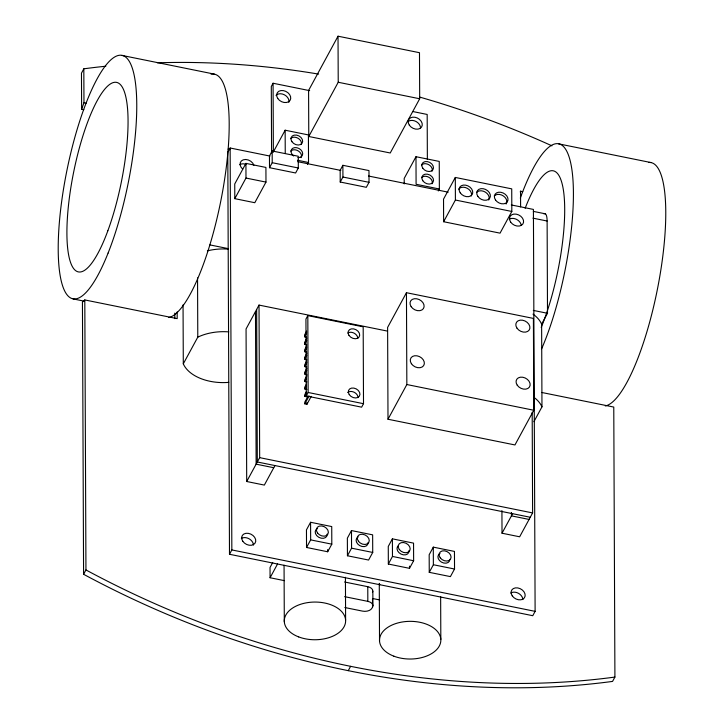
<?xml version="1.0" encoding="UTF-8"?>
<svg xmlns="http://www.w3.org/2000/svg" width="724" height="724" viewBox="0 0 724 724"><rect width="100%" height="100%" fill="white"/><g stroke="black" fill="none" stroke-linecap="round" stroke-linejoin="round"><path stroke-width="1.09" d="M83.821 109.695L81.622 109.252L83.966 102.763L83.821 68.816A743.593 556.059 28.5 0 1 105.831 66.219M520.248 191.978L520.538 191.19L522.737 191.634M83.821 68.816L81.468 73.151L81.622 109.252M269.989 156.076L230.142 148.004L227.788 152.339L229.49 554.276L532.764 615.699L535.117 611.355L533.416 209.426L511.28 204.946M309.655 90.654L273.075 83.242L271.301 86.491L271.591 152.972M245.925 163.38L234.739 183.987L234.802 198.657L254.794 202.711L265.979 182.104L265.916 167.434L245.925 163.38L245.988 178.05L234.802 198.657M272.17 150.972L269.464 155.968L269.509 167.697L295.609 172.982L298.315 167.995L298.27 156.257L272.17 150.972L272.224 162.71L269.509 167.697M273.373 151.904L285.147 130.211L308.415 134.926L308.533 162.493L307.465 164.466M338.027 36.2L308.587 90.437L308.777 136.492L390.236 152.99L419.685 98.763L419.486 52.698L338.027 36.2L338.226 82.265L308.777 136.492M228.775 382.372A41.458 25.467 -0.2 0 1 183.299 363.837L197.788 337.158L197.543 277.898M541.588 392.444L613.771 407.069L614.911 677.076L612.558 681.411A743.593 556.059 28.5 0 1 83.586 574.277L85.948 569.942L84.799 299.935L177.19 318.641L177.163 311.926M387.204 331.049L259.02 305.085L246.06 328.949L246.703 481.505L264.341 485.08L274.939 465.559M342.877 165.298L340.171 170.285L340.217 182.023L366.317 187.308L369.023 182.321L368.978 170.583L342.877 165.298L342.932 177.036L340.217 182.023M307.818 315.619L305.935 319.085L306.261 395.956L361.629 407.169L363.511 403.693L363.186 326.832L307.818 315.619L308.143 392.48L306.261 395.956M306.686 331.067L304.542 335.013L304.551 336.769L306.668 337.194M304.551 336.769L306.695 332.823M306.714 338.515L304.578 342.461L304.587 344.217L306.695 344.651M304.587 344.217L306.723 340.28M306.75 345.972L304.605 349.909L304.614 351.674L306.732 352.099M304.614 351.674L306.759 347.728M306.777 353.421L304.641 357.366L304.65 359.122L306.759 359.557M304.65 359.122L306.786 355.176M438.292 190.964L439.359 188.991L439.251 161.425L415.983 156.71L404.2 178.403L404.227 183.914M306.813 360.869L304.668 364.815L304.677 366.579L306.795 367.005M304.677 366.579L306.822 362.634M306.84 368.326L304.704 372.272L304.714 374.027L306.822 374.453M304.714 374.027L306.849 370.082M246.703 481.505L259.663 457.649L259.02 305.085M306.876 375.774L304.732 379.72L304.741 381.476L306.858 381.91M304.741 381.476L306.352 378.525M306.37 384.218L304.768 387.168L304.777 388.933L306.886 389.358M304.777 388.933L306.379 385.973M306.406 391.666L304.795 394.625L304.804 396.381L306.922 396.815M304.804 396.381L306.415 393.422M308.044 396.155L304.831 402.073L304.84 403.838L306.949 404.264L311.239 396.372M304.84 403.838L309.121 395.947M229.49 554.276L231.843 549.932L230.142 148.004M455.306 177.443L443.531 199.136L443.622 221.725L500.049 233.155L511.823 211.462L511.732 188.864L455.306 177.443L455.405 200.032L443.622 221.725M406.454 292.704L387.612 327.42L388.001 419.241L514.954 444.952L533.796 410.246L533.407 318.415L406.454 292.704L406.843 384.534L388.001 419.241M272.704 562.557L270.034 567.471L270.079 577.743L284.46 580.657M270.079 577.743L277.554 563.969M310.578 522.276L306.46 529.868L306.533 547.471L327.691 551.76L331.809 544.167L331.737 526.565L310.578 522.276L310.65 539.878L306.533 547.471M351.484 530.565L347.366 538.158L347.439 555.761L368.597 560.041L372.724 552.448L372.643 534.846L351.484 530.565L351.565 548.168L347.439 555.761M392.39 538.846L388.272 546.439L388.345 564.041L409.503 568.331L413.63 560.738L413.549 543.136L392.39 538.846L392.471 556.448L388.345 564.041M372.498 599.228L372.534 607.128L371.937 608.214A7.439 4.57 -0.2 0 1 362.534 611.119L344.832 607.536M348.253 670.659L350.606 666.324M533.923 421.685L541.968 406.861L541.624 324.126L547.507 313.284L547.118 221.019A18.589 4.679 -78.6 0 0 543.878 213.852M433.296 547.136L429.178 554.729L429.251 572.331L450.409 576.612L454.536 569.019L454.455 551.416L433.296 547.136L433.377 564.738L429.251 572.331M532.185 412.354L532.611 512.927L519.651 536.792L502.022 533.217L512.619 513.696M84.799 299.935L82.436 302.125L83.586 574.277M338.226 82.265L419.685 98.763M412.761 111.532L427.178 114.455L427.368 159.524M121.994 55.422L214.385 74.129M558.566 143.841L650.957 162.556M83.966 102.763L86.165 103.215M297.455 160.248L308.533 162.493M439.359 188.991L416.092 184.276L415.983 156.71M297.664 161.678L340.832 170.421M368.498 176.023L448.192 192.168M228.069 149.081L230.187 149.515M533.326 211.381L545.353 213.824M272.224 162.71L298.315 167.995M342.932 177.036L369.023 182.321M455.405 200.032L511.823 211.462M532.909 218.141L547.118 221.019M245.988 178.05L265.979 182.104M209.888 244.902L228.476 248.667M533.298 310.406L547.507 313.284M73.043 298.903L84.038 301.13M406.843 384.534L533.796 410.246M308.143 392.48L363.511 403.693M259.663 457.649L532.611 512.927M530.258 517.262L257.31 461.984L256.658 309.429M273.762 467.722L256.133 464.156L255.482 311.591M529.081 519.434L511.443 515.868L511.434 512.474M310.65 539.878L331.809 544.167M351.565 548.168L372.724 552.448M392.471 556.448L413.63 560.738M433.377 564.738L454.536 569.019M231.843 549.932L535.117 611.355M344.543 581.987L367.774 586.693A7.439 4.57 -0.2 0 1 372.471 592.458M372.987 598.585L379.629 599.924M344.606 596.657L367.828 601.363A7.439 4.57 -0.2 0 1 372.534 607.128M520.538 191.19L520.61 206.865M501.922 510.619L502.022 533.217M440.644 596.567L440.826 639.446M409.494 566.132L409.503 568.331M379.276 583.363L379.521 640.912M372.842 591.209L372.905 605.879M367.774 586.693L367.828 601.363M345.429 577.281L345.61 620.16M327.682 549.561L327.691 551.76M306.949 402.508L306.949 404.264M285.147 130.211L285.247 153.37M284.061 565.209L284.306 621.626M273.075 83.242L273.364 151.977M183.054 304.894L183.299 363.837M174.792 313.112L174.819 318.632M533 314.135A41.458 25.467 -0.2 0 1 541.624 324.126M535.009 398.128A41.458 25.467 -0.2 0 1 541.968 406.861M197.788 337.158A41.458 25.467 -0.2 0 1 228.811 331.882M207.39 250.857A41.458 25.467 -0.2 0 1 228.467 249.147M421.558 165.036A6.163 4.606 28.5 0 1 428.88 164.755A6.163 4.606 28.5 0 1 432.092 171.172M421.612 177.606A6.163 4.606 28.5 0 1 428.934 177.326A6.163 4.606 28.5 0 1 432.147 183.733M290.731 138.537A6.163 4.606 28.5 0 1 297.79 138.121A6.163 4.606 28.5 0 1 301.392 144.239M293.682 156.013A6.163 4.606 28.5 0 1 292.985 148.158A6.163 4.606 28.5 0 1 302.116 151.533A6.163 4.606 28.5 0 1 297.953 157.588M290.786 151.108A6.163 4.606 28.5 0 1 298.36 150.99A6.163 4.606 28.5 0 1 301.13 157.651M276.016 95.378A7.439 5.557 28.5 0 1 284.532 94.871A7.439 5.557 28.5 0 1 288.867 102.256M407.974 121.623A7.439 5.557 28.5 0 1 416.101 121.532A7.439 5.557 28.5 0 1 420.49 128.374M327.176 534.077A6.317 4.724 28.5 0 1 318.723 537.253A6.317 4.724 28.5 0 1 317.583 528.502M368.1 542.719A6.317 4.724 28.5 0 1 359.629 545.543A6.317 4.724 28.5 0 1 358.163 536.946M408.988 550.647A6.317 4.724 28.5 0 1 401.141 554.141A6.317 4.724 28.5 0 1 398.462 545.606M449.912 559.29A6.317 4.724 28.5 0 1 441.45 562.114A6.317 4.724 28.5 0 1 439.975 553.516M476.664 192.358A7.195 5.376 28.5 0 1 485.505 192.213A7.195 5.376 28.5 0 1 488.745 199.996M458.681 189.217A7.195 5.376 28.5 0 1 467.251 188.285A7.195 5.376 28.5 0 1 471.324 195.942M494.293 195.923A7.195 5.376 28.5 0 1 503.433 195.987A7.195 5.376 28.5 0 1 506.094 204.023M239.771 164.692A7.439 5.557 28.5 0 1 246.033 164.339M242.703 169.172A7.439 5.557 28.5 0 1 243.219 159.832A7.439 5.557 28.5 0 1 253.907 165.271M509.189 219.263A7.439 5.557 28.5 0 1 516.574 219.39A7.439 5.557 28.5 0 1 521.217 225.318M241.354 538.457A7.439 5.557 28.5 0 1 249.029 538.746A7.439 5.557 28.5 0 1 253.409 545.045M510.773 593.028A7.439 5.557 28.5 0 1 518.456 593.309A7.439 5.557 28.5 0 1 522.828 599.617M211.091 74.21A124.184 31.286 -78.6 0 1 223.064 188.846A124.184 31.286 -78.6 0 1 168.728 317.537M520.303 198.123A124.184 31.286 -78.6 0 1 571.951 169.977A124.184 31.286 -78.6 0 1 541.661 348.751M648.785 162.466A124.184 31.286 -78.6 0 1 659.274 279.355A124.184 31.286 -78.6 0 1 605.3 405.965M525.153 208.286A96.663 24.354 -78.6 0 1 563.643 191.779A96.663 24.354 -78.6 0 1 541.208 327.429M157.316 62.798A743.593 556.059 28.5 0 1 318.605 74.101M419.875 97.134A743.593 556.059 28.5 0 1 551.95 145.832M614.911 677.076A743.593 556.059 28.5 0 1 85.948 569.942M379.738 584.911A30.67 18.842 -0.2 0 1 379.421 583.58M347.719 392.48A6.136 4.588 28.5 0 1 354.172 392.272A6.136 4.588 28.5 0 1 358.063 397.621M347.864 332.986A6.136 4.588 28.5 0 1 354.199 333.221A6.136 4.588 28.5 0 1 357.81 338.416M422.735 168.149A6.163 4.606 28.5 0 0 432.843 169.805A6.163 4.606 28.5 0 0 427.35 161.606A6.163 4.606 28.5 0 0 422.735 168.149M422.789 180.719A6.163 4.606 28.5 0 0 432.898 182.376A6.163 4.606 28.5 0 0 427.404 174.176A6.163 4.606 28.5 0 0 422.789 180.719M291.899 141.651A6.163 4.606 28.5 0 0 302.017 143.307A6.163 4.606 28.5 0 0 296.523 135.107A6.163 4.606 28.5 0 0 291.899 141.651M277.772 98.5A7.439 5.557 28.5 0 0 289.971 100.5A7.439 5.557 28.5 0 0 283.346 90.609A7.439 5.557 28.5 0 0 277.772 98.5M409.313 125.134A7.439 5.557 28.5 0 0 421.513 127.134A7.439 5.557 28.5 0 0 414.879 117.243A7.439 5.557 28.5 0 0 409.313 125.134M317.501 532.954A6.317 4.724 28.5 0 0 327.836 534.231A6.317 4.724 28.5 0 0 321.782 525.968A6.317 4.724 28.5 0 0 317.501 532.954M358.407 541.244A6.317 4.724 28.5 0 0 368.742 542.511A6.317 4.724 28.5 0 0 362.688 534.258A6.317 4.724 28.5 0 0 358.407 541.244M399.313 549.525A6.317 4.724 28.5 0 0 409.648 550.801A6.317 4.724 28.5 0 0 403.594 542.538A6.317 4.724 28.5 0 0 399.313 549.525M440.219 557.815A6.317 4.724 28.5 0 0 450.554 559.082A6.317 4.724 28.5 0 0 444.5 550.828A6.317 4.724 28.5 0 0 440.219 557.815M477.831 196.349A7.195 5.376 28.5 0 0 489.641 198.286A7.195 5.376 28.5 0 0 483.225 188.711A7.195 5.376 28.5 0 0 477.831 196.349M460.202 192.783A7.195 5.376 28.5 0 0 472.003 194.711A7.195 5.376 28.5 0 0 465.595 185.145A7.195 5.376 28.5 0 0 460.202 192.783M495.469 199.924A7.195 5.376 28.5 0 0 507.271 201.86A7.195 5.376 28.5 0 0 500.854 192.285A7.195 5.376 28.5 0 0 495.469 199.924M510.628 222.042A7.439 5.557 28.5 0 0 522.828 224.042A7.439 5.557 28.5 0 0 516.203 214.15A7.439 5.557 28.5 0 0 510.628 222.042M242.784 541.244A7.439 5.557 28.5 0 0 254.993 543.244A7.439 5.557 28.5 0 0 248.359 533.353A7.439 5.557 28.5 0 0 242.784 541.244M512.212 595.807A7.439 5.557 28.5 0 0 524.411 597.807A7.439 5.557 28.5 0 0 517.778 587.924A7.439 5.557 28.5 0 0 512.212 595.807M107.84 230.793A96.663 24.354 -78.6 0 0 117.324 82.581A96.663 24.354 -78.6 0 0 67.386 218.105A96.663 24.354 -78.6 0 0 107.84 230.793M108.102 253.056A124.184 31.286 -78.6 0 0 125.044 56.635A124.184 31.286 -78.6 0 0 59.413 221.788A124.184 31.286 -78.6 0 0 108.102 253.056M298.659 636.903A30.67 18.842 -0.2 0 0 345.61 621.509A30.67 18.842 -0.2 0 0 300.605 604.278A30.67 18.842 -0.2 0 0 298.659 636.903M393.874 656.179A30.67 18.842 -0.2 0 0 440.826 640.794A30.67 18.842 -0.2 0 0 395.82 623.563A30.67 18.842 -0.2 0 0 393.874 656.179M349.239 394.598A6.136 4.588 28.5 0 0 359.312 396.245A6.136 4.588 28.5 0 0 353.837 388.082A6.136 4.588 28.5 0 0 349.239 394.598M348.995 335.393A6.136 4.588 28.5 0 0 359.059 337.04A6.136 4.588 28.5 0 0 353.593 328.877A6.136 4.588 28.5 0 0 348.995 335.393M411.395 363.701A7.439 5.557 28.5 0 0 423.594 365.701A7.439 5.557 28.5 0 0 416.97 355.81A7.439 5.557 28.5 0 0 411.395 363.701M517.189 385.132A7.439 5.557 28.5 0 0 529.389 387.132A7.439 5.557 28.5 0 0 522.764 377.24A7.439 5.557 28.5 0 0 517.189 385.132M516.945 328.099A7.439 5.557 28.5 0 0 529.154 330.099A7.439 5.557 28.5 0 0 522.52 320.207A7.439 5.557 28.5 0 0 516.945 328.099M411.151 306.668A7.439 5.557 28.5 0 0 423.359 308.668A7.439 5.557 28.5 0 0 416.725 298.777A7.439 5.557 28.5 0 0 411.151 306.668"/></g></svg>
